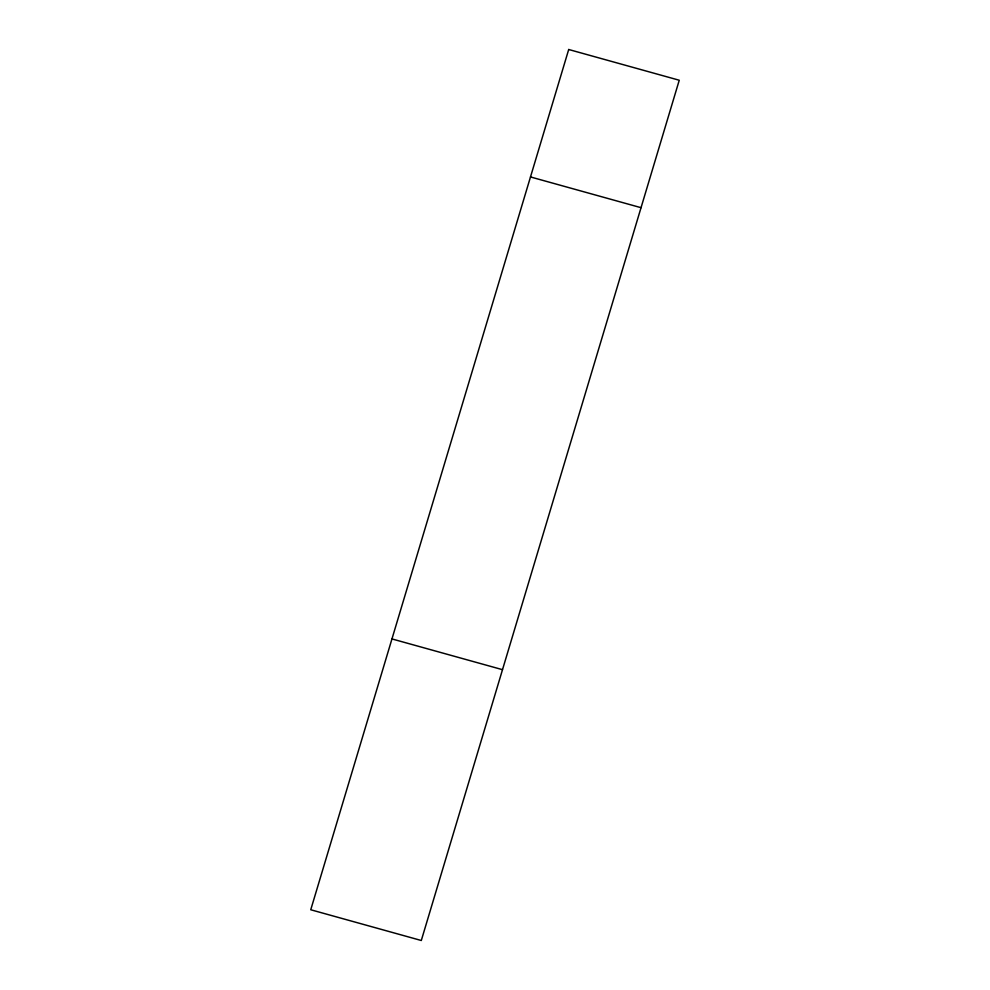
<?xml version="1.0" encoding="UTF-8"?>
<svg xmlns="http://www.w3.org/2000/svg" width="990" height="990" viewBox="0 0 990 990"><rect width="100%" height="100%" fill="white"/><g stroke="black" fill="none" stroke-linecap="round" stroke-linejoin="round"><path stroke-width="1.49" d="M530.491 176.95L641.037 207.69M391.966 638.934L502.499 669.673M568.706 49.5L310.749 909.76L421.295 940.5L679.251 80.24L568.706 49.5"/></g></svg>
